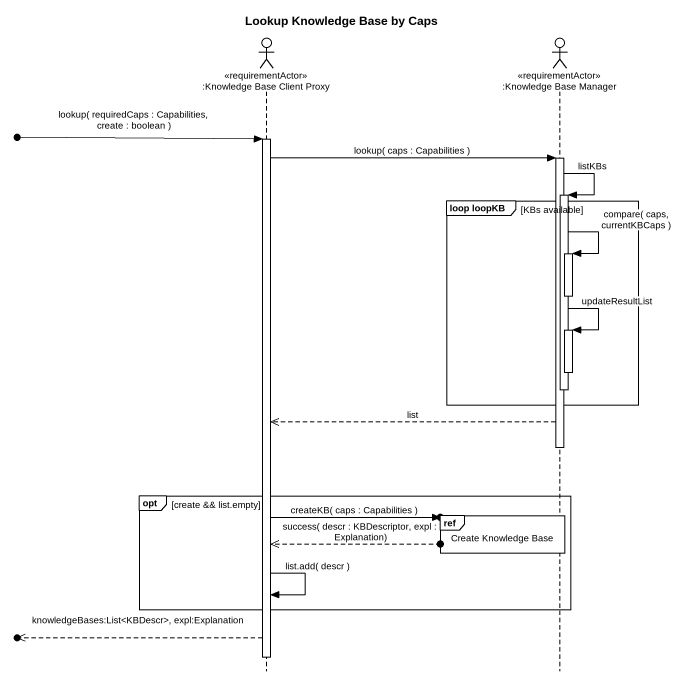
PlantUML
@startuml
title Lookup Knowledge Base by Caps
hide footbox
actor ":Knowledge Base Client Proxy" as Knowledge_Base_Client_Proxy <<requirementActor>>
actor ":Knowledge Base Manager" as Knowledge_Base_Manager <<requirementActor>>

[o-> Knowledge_Base_Client_Proxy : lookup( requiredCaps : Capabilities, create : boolean )
activate Knowledge_Base_Client_Proxy
Knowledge_Base_Client_Proxy -> Knowledge_Base_Manager : lookup( caps : Capabilities )
activate Knowledge_Base_Manager
Knowledge_Base_Manager -> Knowledge_Base_Manager : listKBs
activate Knowledge_Base_Manager
group loop loopKB [KBs available]
  Knowledge_Base_Manager -> Knowledge_Base_Manager : compare( caps, currentKBCaps )
  activate Knowledge_Base_Manager
  deactivate Knowledge_Base_Manager
  Knowledge_Base_Manager -> Knowledge_Base_Manager : updateResultList
  activate Knowledge_Base_Manager
  deactivate Knowledge_Base_Manager
  deactivate Knowledge_Base_Manager
end
Knowledge_Base_Manager -->> Knowledge_Base_Client_Proxy : list
deactivate Knowledge_Base_Manager
opt create && list.empty
  ref over Knowledge_Base_Manager : Create Knowledge Base
  Knowledge_Base_Client_Proxy ->o] : createKB( caps : Capabilities )
  Knowledge_Base_Client_Proxy <<--o] : success( descr : KBDescriptor, expl : Explanation)
  Knowledge_Base_Client_Proxy -> Knowledge_Base_Client_Proxy : list.add( descr )
end
[o<<-- Knowledge_Base_Client_Proxy : knowledgeBases:List<KBDescr>, expl:Explanation
deactivate Knowledge_Base_Client_Proxy
@enduml
